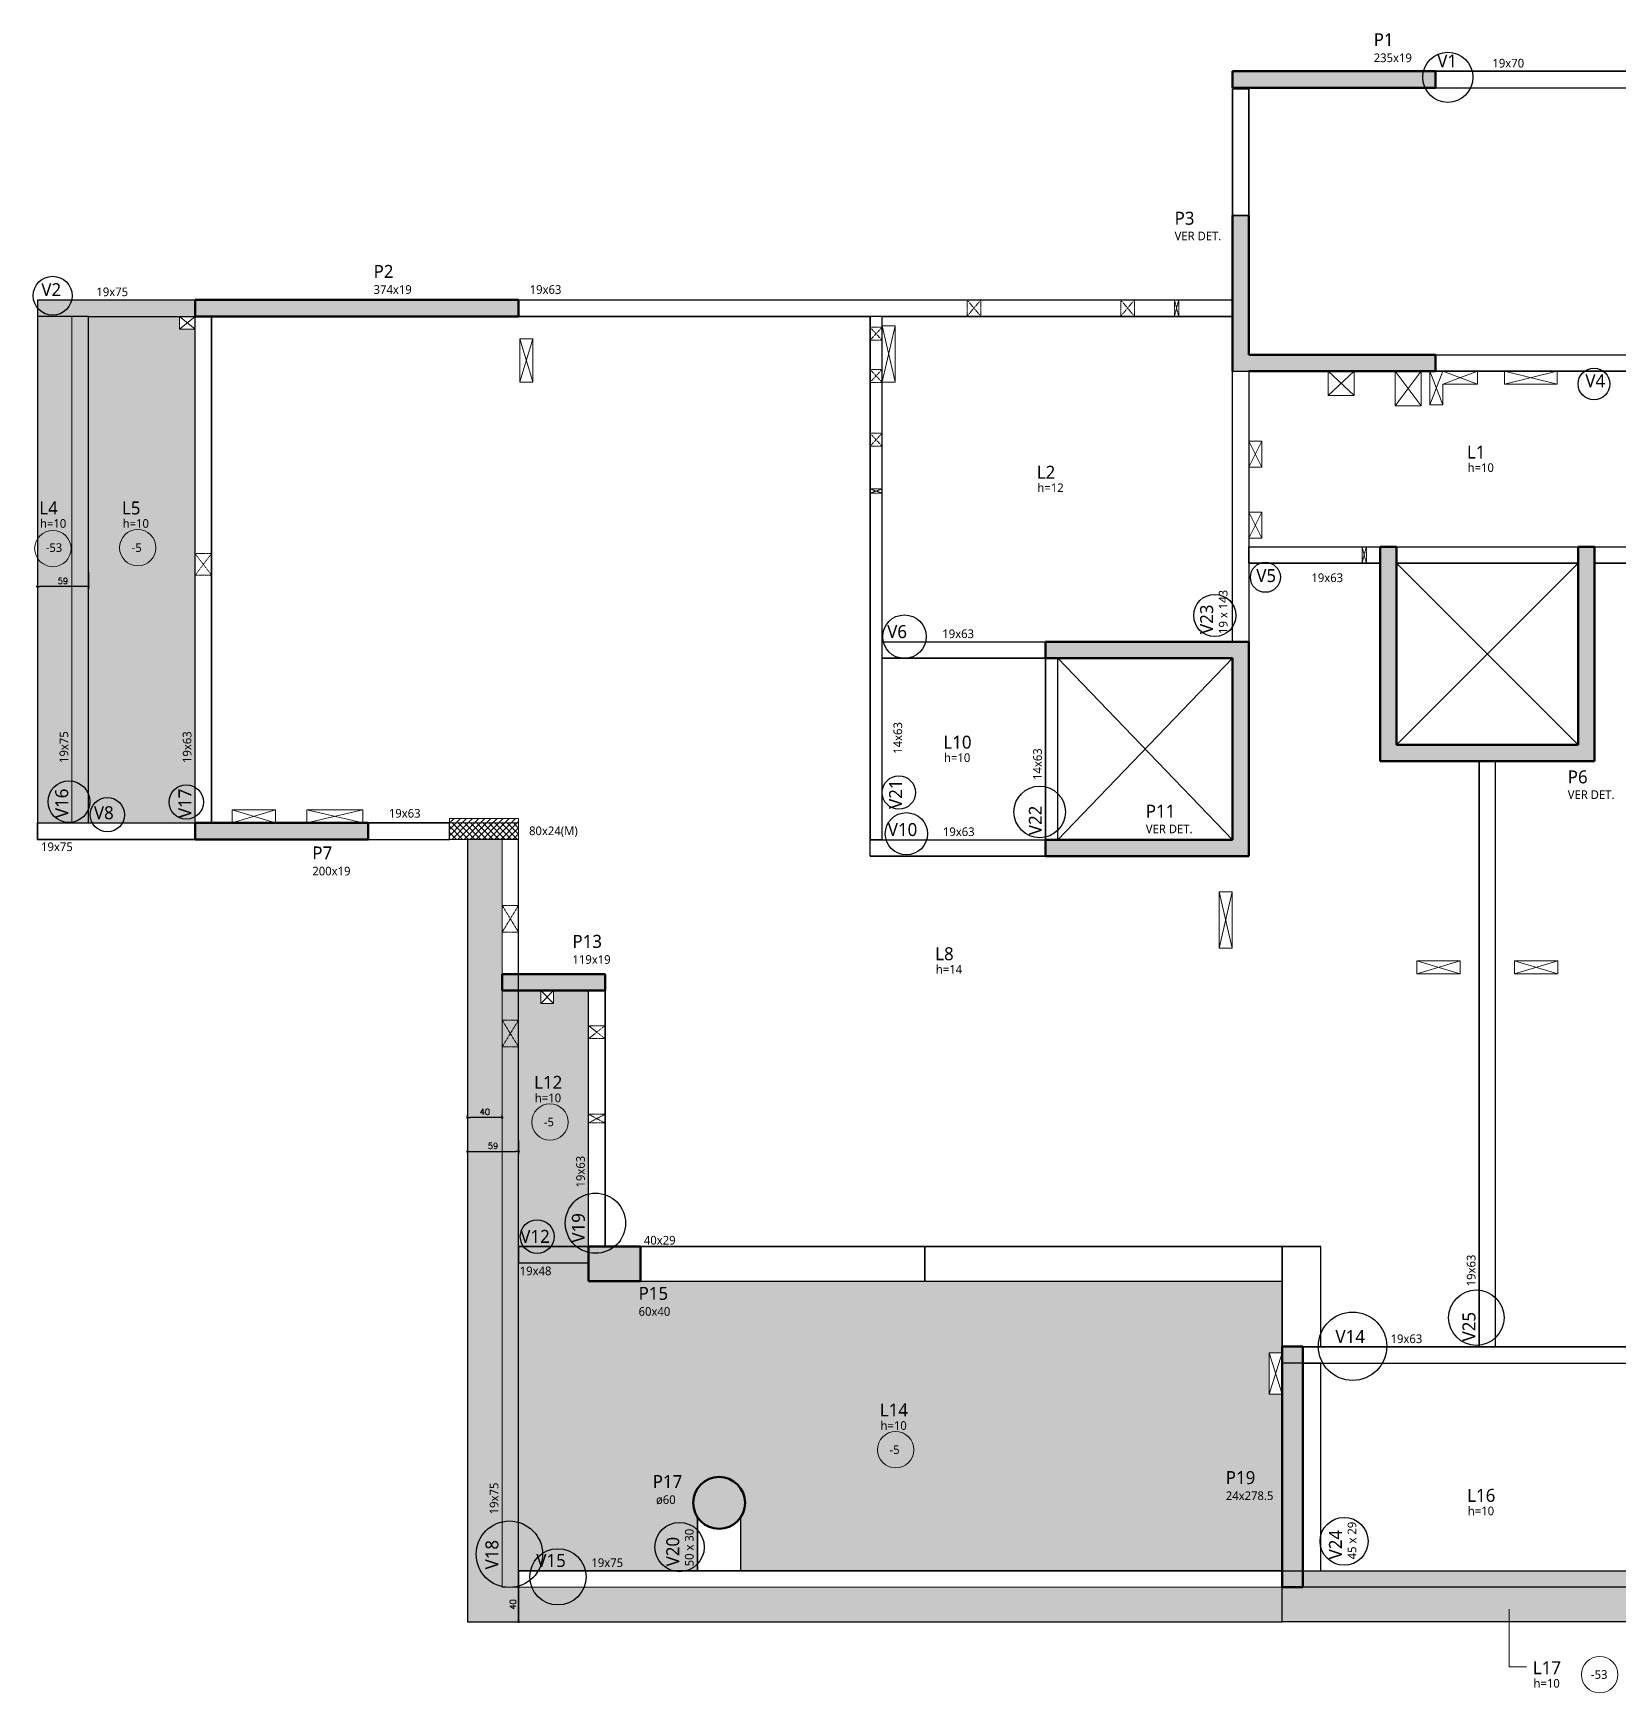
# Model space of a CAD drawing. Extents: x -20676 to 4767, y -817 to 14640.
# Drawn here: x -19900 to -18066, y 12721 to 14640 of the extents above; entities that cross this region are included whole.
import ezdxf

# ---------------------------------------------------------------- set-up
doc = ezdxf.new("R2010")
doc.units = 0
doc.header["$PDMODE"] = 2
doc.header["$PDSIZE"] = 10
doc.linetypes.add('Traço', pattern=[0.635, 0.3175, -0.3175])
doc.layers.get('0').update_dxf_attribs({"lineweight": 13})
doc.layers.get('Defpoints').update_dxf_attribs({"lineweight": 13})
doc.layers.add('A-DETL', color=7, linetype='Continuous', lineweight=18, true_color=0x00a600)
for name, color, linetype, lineweight in [('A-DETL-GENF', 7, 'Continuous', 18), ('A-FLOR', 7, 'Continuous', 18), ('A-FLOR-IDEN', 7, 'Continuous', 9), ('A-GENM', 7, 'Continuous', 18), ('A-GENM-HDLN', 7, 'Traço', 18), ('contorno de painel', 7, 'Continuous', 13), ('S-BEAM', 7, 'Continuous', 18), ('S-BEAM-IDEN', 7, 'Continuous', 9), ('S-COLS', 7, 'Continuous', 18), ('S-COLS-HDLN', 7, 'Traço', 18), ('S-COLS-IDEN', 7, 'Continuous', 9)]:
    doc.layers.add(name, color=color, linetype=linetype, lineweight=lineweight)
doc.layers.add('Painéis', color=200, linetype='Continuous')
doc.styles.add('Gadugi', font='gadugi.ttf', dxfattribs={"height": 15})
doc.styles.add('Gadugi_1', font='gadugi.ttf', dxfattribs={"height": 10})
doc.styles.add('Gadugi_2', font='gadugi.ttf', dxfattribs={"height": 22.5})
doc.styles.add('ROMANS', font='romans.shx')
doc.dimstyles.new('PAINEL', dxfattribs={"dimtxt": 7, "dimasz": 3, "dimexe": 3, "dimexo": 3, "dimgap": 3, "dimtad": 1, "dimdec": 1, "dimzin": 12, "dimdsep": 46, "dimtxsty": 'ROMANS', "dimblk": 'DOT', "dimcen": 0, "dimclrd": 4, "dimclre": 4, "dimclrt": 240, "dimadec": 1, "dimazin": 3, "dimtfac": 1, "dimtdec": 1, "dimtmove": 0, "dimatfit": 3, "dimfxl": 0, "dimtolj": 1, "dimtzin": 12, "dimarcsym": 0})

# ---------------------------------------------------------------- blocks, each defined once
blk = doc.blocks.new('PED_FURO_RETANGULAR_R04_2020 _INSTÂNCIA_ - FURO RET-3740355-PL K 100 - FORMA DO 6º PAVIMENTO')
at = {"layer": 'A-GENM-HDLN'}
for p, q in [((-15.5, 9.5), (15.5, -9.5)), ((-15.5, -9.5), (15.5, 9.5)), ((-15.5, -9.5), (-15.5, 9.5)), ((-15.5, 9.5), (15.5, 9.5)), ((15.5, 9.5), (15.5, -9.5))]:
    blk.add_line(p, q, dxfattribs=at)
blk = doc.blocks.new('PED_FURO_RETANGULAR_R04_2020 _INSTÂNCIA_ - FURO RET-V1-PL K 100 - FORMA DO 6º PAVIMENTO')
at = {"layer": 'A-GENM-HDLN'}
for p, q in [((-15.5, 9.5), (15.5, -9.5)), ((-15.5, -9.5), (15.5, 9.5)), ((-15.5, -9.5), (-15.5, 9.5)), ((-15.5, 9.5), (15.5, 9.5)), ((15.5, 9.5), (15.5, -9.5))]:
    blk.add_line(p, q, dxfattribs=at)
blk = doc.blocks.new('PED_FURO_RETANGULAR_R04_2020 _INSTÂNCIA_ - FURO RET-V2-PL K 100 - FORMA DO 6º PAVIMENTO')
at = {"layer": 'A-GENM-HDLN'}
for p, q in [((-8, 9.5), (8, -9.5)), ((-8, -9.5), (8, 9.5)), ((-8, -9.5), (-8, 9.5)), ((8, 9.5), (8, -9.5))]:
    blk.add_line(p, q, dxfattribs=at)
blk = doc.blocks.new('PED_FURO_CIRCULAR_R04_2020 _INSTÂNCIA_ - FURO CIRC-3743613-PL K 100 - FORMA DO 6º PAVIMENTO')
at = {"layer": 'A-GENM-HDLN'}
for p, q in [((5, -9.5), (-5, 9.5)), ((-5, -9.5), (5, 9.5)), ((-5, -9.5), (-5, 9.5)), ((5, 9.5), (5, -9.5))]:
    blk.add_line(p, q, dxfattribs=at)
blk = doc.blocks.new('PED_FURO_CIRCULAR_R04_2020 _INSTÂNCIA_ - FURO CIRC-3743808-PL K 100 - FORMA DO 6º PAVIMENTO')
at = {"layer": 'A-GENM-HDLN'}
for p, q in [((7.5, -9.5), (-7.5, 9.5)), ((-7.5, -9.5), (7.5, 9.5)), ((-7.5, -9.5), (-7.5, 9.5)), ((7.5, 9.5), (7.5, -9.5))]:
    blk.add_line(p, q, dxfattribs=at)
blk = doc.blocks.new('PED_FURO_RETANGULAR_R04_2020 _INSTÂNCIA_ - FURO RET-3744103-PL K 100 - FORMA DO 6º PAVIMENTO')
at = {"layer": 'A-GENM-HDLN'}
for p, q in [((-12.5, 9.5), (12.5, -9.5)), ((-12.5, -9.5), (12.5, 9.5)), ((-12.5, -9.5), (-12.5, 9.5)), ((12.5, 9.5), (12.5, -9.5))]:
    blk.add_line(p, q, dxfattribs=at)
blk = doc.blocks.new('PED_FURO_CIRCULAR_R04_2020 _INSTÂNCIA_ - FURO CIRC-3742523-PL K 100 - FORMA DO 6º PAVIMENTO')
at = {"layer": 'A-GENM-HDLN'}
for p, q in [((2.5, -9.5), (-2.5, 9.5)), ((-2.5, -9.5), (2.5, 9.5)), ((-2.5, -9.5), (-2.5, 9.5)), ((2.5, 9.5), (2.5, -9.5))]:
    blk.add_line(p, q, dxfattribs=at)
blk = doc.blocks.new('PED_FURO_CIRCULAR_R04_2020 _INSTÂNCIA_ - FURO CIRC-3747796-PL K 100 - FORMA DO 6º PAVIMENTO')
at = {"layer": 'A-GENM-HDLN'}
for p, q in [((2.5, -7), (-2.5, 7)), ((-2.5, -7), (2.5, 7)), ((-2.5, -7), (-2.5, 7)), ((2.5, 7), (2.5, -7))]:
    blk.add_line(p, q, dxfattribs=at)
blk = doc.blocks.new('PED_FURO_CIRCULAR_R04_2020 _INSTÂNCIA_ - FURO CIRC-3745546-PL K 100 - FORMA DO 6º PAVIMENTO')
at = {"layer": 'A-GENM-HDLN'}
for p, q in [((7.5, -7), (-7.5, 7)), ((-7.5, -7), (7.5, 7)), ((-7.5, -7), (-7.5, 7)), ((7.5, 7), (7.5, -7))]:
    blk.add_line(p, q, dxfattribs=at)
blk = doc.blocks.new('PED_FURO_CIRCULAR_R04_2020 _INSTÂNCIA_ - FURO CIRC-3745760-PL K 100 - FORMA DO 6º PAVIMENTO')
at = {"layer": 'A-GENM-HDLN'}
for p, q in [((7.5, -7), (-7.5, 7)), ((-7.5, -7), (7.5, 7)), ((-7.5, -7), (-7.5, 7)), ((7.5, 7), (7.5, -7))]:
    blk.add_line(p, q, dxfattribs=at)
blk = doc.blocks.new('PED_TAG_PILAR_R03 - PILAR VER DET_-2523782-PL K 100 - FORMA DO 6º PAVIMENTO')
at = {"layer": 'S-COLS-IDEN', "insert": (0.115, -0.625), "char_height": 0.2, "width": 1.37089, "attachment_point": 1, "style": 'Gadugi_2'}
blk.add_mtext('VER DET.', dxfattribs=at)
blk = doc.blocks.new('PED_TAG_LAJE_R01 - TÍTULO_ESPESSURA_REBAIXO-2413107-PL K 100 - FORMA DO 6º PAVIMENTO')
at = {"layer": 'A-FLOR-IDEN'}
blk.add_circle((-0.108, -0.761), 0.421, dxfattribs=at)
blk = doc.blocks.new('PED_TAG_LAJE_R01 - TÍTULO_ESPESSURA_REBAIXO _LADO_-2413119-PL K 100 - FORMA DO 6º PAVIMENTO')
at = {"layer": 'A-FLOR-IDEN'}
blk.add_circle((1.073, 0), 0.421, dxfattribs=at)
blk = doc.blocks.new('_Dot')
at = {"color": 0, "linetype": 'ByBlock', "lineweight": -2}
blk.add_line((-0.5, 0), (-1, 0), dxfattribs=at)
at = {"color": 0, "linetype": 'ByBlock', "const_width": 0.5}
blk.add_lwpolyline([(-0.25, 0, 1), (0.25, 0, 1)], format="xyb", close=True, dxfattribs=at)
blk = doc.blocks.new('*D2550')
at = {"layer": 'Defpoints', "color": 0, "transparency": 16777216}
for p in [(-19397.9, 13386.1), (-19397.9, 13381.9), (-19357.9, 13381.9)]:
    blk.add_point(p, dxfattribs=at)
at = {"layer": 'Painéis', "color": 4, "lineweight": -2, "transparency": 16777216}
for p, q in [((-19397.9, 13384.9), (-19397.9, 13389.1)), ((-19360.9, 13386.1), (-19394.9, 13386.1)), ((-19357.9, 13384.9), (-19357.9, 13389.1))]:
    blk.add_line(p, q, dxfattribs=at)
at = {"layer": 'Painéis', "color": 4, "lineweight": -2, "transparency": 16777216, "xscale": 3, "yscale": 3, "zscale": 3, "rotation": 180}
blk.add_blockref('_Dot', (-19397.9, 13386.1), dxfattribs=at)
at = {"layer": 'Painéis', "color": 4, "lineweight": -2, "transparency": 16777216, "xscale": 3, "yscale": 3, "zscale": 3}
blk.add_blockref('_Dot', (-19357.9, 13386.1), dxfattribs=at)
at = {"layer": 'Painéis', "color": 240, "transparency": 16777216, "insert": (-19377.9, 13392.6), "char_height": 7, "attachment_point": 5, "style": 'ROMANS'}
blk.add_mtext('\\A1;40', dxfattribs=at)
blk = doc.blocks.new('*D2551')
at = {"layer": 'Defpoints', "color": 0, "transparency": 16777216}
for p in [(-19338.9, 12842.8), (-19338.9, 12802.8), (-19338.9, 12802.8)]:
    blk.add_point(p, dxfattribs=at)
at = {"layer": 'Painéis', "color": 4, "lineweight": -2, "transparency": 16777216}
blk.add_line((-19338.9, 12839.8), (-19338.9, 12805.8), dxfattribs=at)
at = {"layer": 'Painéis', "color": 4, "lineweight": -2, "transparency": 16777216, "xscale": 3, "yscale": 3, "zscale": 3}
for p, rotation in [((-19338.9, 12842.8), 90), ((-19338.9, 12802.8), 270)]:
    blk.add_blockref('_Dot', p, dxfattribs=dict(at, rotation=rotation))
at = {"layer": 'Painéis', "color": 240, "transparency": 16777216, "insert": (-19345.4, 12822.8), "char_height": 7, "attachment_point": 5, "rotation": 90, "style": 'ROMANS'}
blk.add_mtext('\\A1;40', dxfattribs=at)
blk = doc.blocks.new('*D2552')
at = {"layer": 'Defpoints', "color": 0, "transparency": 16777216}
for p in [(-19397.9, 13362.5), (-19338.9, 13362.5), (-19338.9, 13346.7)]:
    blk.add_point(p, dxfattribs=at)
at = {"layer": 'Painéis', "color": 4, "lineweight": -2, "transparency": 16777216}
for p, q in [((-19397.9, 13359.5), (-19397.9, 13343.7)), ((-19394.9, 13346.7), (-19341.9, 13346.7)), ((-19338.9, 13359.5), (-19338.9, 13343.7))]:
    blk.add_line(p, q, dxfattribs=at)
at = {"layer": 'Painéis', "color": 4, "lineweight": -2, "transparency": 16777216, "xscale": 3, "yscale": 3, "zscale": 3, "rotation": 180}
blk.add_blockref('_Dot', (-19397.9, 13346.7), dxfattribs=at)
at = {"layer": 'Painéis', "color": 4, "lineweight": -2, "transparency": 16777216, "xscale": 3, "yscale": 3, "zscale": 3}
blk.add_blockref('_Dot', (-19338.9, 13346.7), dxfattribs=at)
at = {"layer": 'Painéis', "color": 240, "transparency": 16777216, "insert": (-19368.4, 13353.2), "char_height": 7, "attachment_point": 5, "style": 'ROMANS'}
blk.add_mtext('\\A1;59', dxfattribs=at)
blk = doc.blocks.new('*D2553')
at = {"layer": 'Defpoints', "color": 0, "transparency": 16777216}
for p in [(-19895.4, 14019.8), (-19836.4, 14019.8), (-19895.4, 14000.2)]:
    blk.add_point(p, dxfattribs=at)
at = {"layer": 'Painéis', "color": 4, "lineweight": -2, "transparency": 16777216}
for p, q in [((-19895.4, 14016.8), (-19895.4, 13997.2)), ((-19836.4, 14016.8), (-19836.4, 13997.2)), ((-19839.4, 14000.2), (-19892.4, 14000.2))]:
    blk.add_line(p, q, dxfattribs=at)
at = {"layer": 'Painéis', "color": 4, "lineweight": -2, "transparency": 16777216, "xscale": 3, "yscale": 3, "zscale": 3, "rotation": 180}
blk.add_blockref('_Dot', (-19895.4, 14000.2), dxfattribs=at)
at = {"layer": 'Painéis', "color": 4, "lineweight": -2, "transparency": 16777216, "xscale": 3, "yscale": 3, "zscale": 3}
blk.add_blockref('_Dot', (-19836.4, 14000.2), dxfattribs=at)
at = {"layer": 'Painéis', "color": 240, "transparency": 16777216, "insert": (-19865.9, 14006.7), "char_height": 7, "attachment_point": 5, "style": 'ROMANS'}
blk.add_mtext('\\A1;59', dxfattribs=at)

msp = doc.modelspace()

# ---------------------------------------------------------------- hatches: boundary and pattern name
at = {"layer": 'A-DETL', "linetype": 'Continuous', "transparency": 33554495}
msp.add_hatch(color=8, dxfattribs=at).paths.add_polyline_path([(-19836.44, 13726.78), (-19836.44, 14312.78), (-19855.44, 14312.78), (-19855.44, 13726.78)], flags=0)
at = {"layer": 'A-DETL-GENF', "true_color": 0x808080}
h = msp.add_hatch(dxfattribs=at)
h.set_pattern_fill('FP_2', color=8, angle=360, style=0, pattern_type=2)
h.set_pattern_definition([(45, (-18218.435, 13922.5333), (-3.535534, 3.535534), [])])
h.paths.add_polyline_path([(-19338.94, 13726.78), (-19338.94, 13731.78), (-19418.94, 13731.78), (-19418.94, 13726.78)], flags=0)
at = {"layer": 'A-DETL-GENF', "true_color": 0x0000ff}
h = msp.add_hatch(dxfattribs=at)
h.set_pattern_fill('FP_1', color=5, angle=360, style=0, pattern_type=2)
h.set_pattern_definition([(45, (-18218.435, 13922.5333), (-3.535534, 3.535534), []), (135, (-18218.435, 13922.5333), (-3.535534, -3.535534), [])])
h.paths.add_polyline_path([(-19338.94, 13707.78), (-19338.94, 13726.78), (-19418.94, 13726.78), (-19418.94, 13707.78)], flags=0)
at = {"layer": 'A-FLOR', "transparency": 33554495}
for points in [[(-19895.44, 13726.78), (-19855.44, 13726.78), (-19855.44, 14312.78), (-19895.44, 14312.78)], [(-19712.94, 13726.78), (-19712.94, 14297.87), (-19730.96, 14297.87), (-19730.96, 14312.78), (-19836.44, 14312.78), (-19836.44, 13726.78)], [(-19397.94, 12802.78), (-17038.94, 12802.78), (-17038.94, 13707.78), (-17078.94, 13707.78), (-17078.94, 12842.78), (-19357.94, 12842.78), (-19357.94, 13707.78), (-19397.94, 13707.78), (-19397.94, 13110.87)], [(-19282.75, 13236.78), (-19257.94, 13236.78), (-19257.94, 13532.78), (-19298.44, 13532.78), (-19298.44, 13517.88), (-19313.02, 13517.88), (-19313.02, 13532.78), (-19338.94, 13532.78), (-19338.94, 13236.78)], [(-19338.94, 12861.78), (-19131.94, 12861.78), (-19131.94, 12923.7), (-19134.68, 12928.86), (-19136.37, 12934.46), (-19136.94, 12940.28), (-19136.36, 12946.14), (-19134.65, 12951.76), (-19131.88, 12956.95), (-19128.15, 12961.5), (-19123.6, 12965.23), (-19118.42, 12968), (-19112.79, 12969.71), (-19106.94, 12970.28), (-19101.08, 12969.71), (-19095.41, 12967.98), (-19090.27, 12965.23), (-19085.72, 12961.5), (-19081.99, 12956.95), (-19079.22, 12951.76), (-19077.51, 12946.14), (-19076.94, 12940.28), (-19077.51, 12934.43), (-19079.22, 12928.8), (-19081.94, 12923.62), (-19081.94, 12861.78), (-18455.94, 12861.78), (-18455.94, 13065.87), (-18470.96, 13065.87), (-18470.96, 13113.86), (-18455.94, 13113.86), (-18455.94, 13196.78), (-19257.94, 13196.78), (-19257.94, 13217.78), (-19338.94, 13217.78), (-19338.94, 13110.87)]]:
    msp.add_hatch(color=8, dxfattribs=at).paths.add_polyline_path(points, flags=0)
at = {"layer": 'S-BEAM', "transparency": 33554495}
for points in [[(-19712.94, 14312.78), (-19712.94, 14331.78), (-19895.44, 14331.78), (-19895.44, 14312.78), (-19836.44, 14312.78)], [(-19338.94, 12842.78), (-19338.94, 13532.78), (-19357.94, 13532.78), (-19357.94, 12842.78)], [(-19282.75, 13217.78), (-19257.94, 13217.78), (-19257.94, 13236.78), (-19338.94, 13236.78), (-19338.94, 13217.78)], [(-18158.74, 12842.78), (-18004.94, 12842.78), (-18004.94, 12861.78), (-18431.94, 12861.78), (-18431.94, 12842.78)]]:
    msp.add_hatch(color=8, dxfattribs=at).paths.add_polyline_path(points, flags=0)
at = {"layer": 'S-COLS', "true_color": 0x808080}
for points in [[(-18278.44, 14577.28), (-18278.44, 14596.28), (-18513.44, 14596.28), (-18513.44, 14577.28)], [(-18278.44, 14249.28), (-18278.44, 14268.28), (-18494.44, 14268.28), (-18494.44, 14429.28), (-18513.44, 14429.28), (-18513.44, 14249.28), (-18494.44, 14249.28)], [(-19712.94, 14312.78), (-19338.94, 14312.78), (-19338.94, 14331.78), (-19712.94, 14331.78)], [(-18342.44, 13798.28), (-18094.44, 13798.28), (-18094.44, 14046.28), (-18113.44, 14046.28), (-18113.44, 13817.28), (-18323.44, 13817.28), (-18323.44, 14046.28), (-18342.44, 14046.28), (-18342.44, 13869.37)], [(-18729.44, 13688.28), (-18494.44, 13688.28), (-18494.44, 13936.28), (-18729.44, 13936.28), (-18729.44, 13917.28), (-18513.44, 13917.28), (-18513.44, 13707.28), (-18729.44, 13707.28)], [(-19712.94, 13707.78), (-19512.94, 13707.78), (-19512.94, 13726.78), (-19712.94, 13726.78)], [(-19357.94, 13532.78), (-19238.94, 13532.78), (-19238.94, 13551.78), (-19357.94, 13551.78)], [(-19197.94, 13196.78), (-19197.94, 13236.78), (-19257.94, 13236.78), (-19257.94, 13196.78)], [(-18431.94, 12842.78), (-18431.94, 13121.28), (-18455.94, 13121.28), (-18455.94, 12842.78)], [(-19106.94, 12910.28), (-19101.08, 12910.86), (-19095.41, 12912.59), (-19090.27, 12915.34), (-19085.72, 12919.07), (-19081.99, 12923.62), (-19079.22, 12928.8), (-19077.51, 12934.43), (-19076.94, 12940.28), (-19077.51, 12946.14), (-19079.22, 12951.76), (-19081.99, 12956.95), (-19085.72, 12961.5), (-19090.27, 12965.23), (-19095.45, 12968), (-19101.08, 12969.71), (-19106.94, 12970.28), (-19112.79, 12969.71), (-19118.42, 12968), (-19123.6, 12965.23), (-19128.15, 12961.5), (-19131.88, 12956.95), (-19134.65, 12951.76), (-19136.36, 12946.14), (-19136.94, 12940.28), (-19136.36, 12934.43), (-19134.65, 12928.8), (-19131.88, 12923.62), (-19128.15, 12919.07), (-19123.6, 12915.34), (-19118.42, 12912.57), (-19112.79, 12910.86)]]:
    msp.add_hatch(color=8, dxfattribs=at).paths.add_polyline_path(points, flags=0)

# ---------------------------------------------------------------- linework, layer by layer
at = {"lineweight": 18}
for p, q in [((-19730.96, 14297.87), (-19712.94, 14312.78)), ((-19730.96, 14312.78), (-19712.94, 14297.87)), ((-19337.51, 14236.83), (-19322.52, 14286.8)), ((-19337.51, 14286.8), (-19322.52, 14236.83)), ((-18918.43, 14236.83), (-18903.47, 14301.79)), ((-18918.43, 14301.79), (-18903.47, 14236.83)), ((-18402.44, 14221.28), (-18372.44, 14249.28)), ((-18402.44, 14249.28), (-18372.44, 14221.28)), ((-18324.94, 14209.28), (-18294.94, 14249.28)), ((-18324.94, 14249.28), (-18294.94, 14209.28)), ((-18285.01, 14210.38), (-18270.02, 14249.28)), ((-18270.02, 14210.38), (-18285.01, 14249.27)), ((-18270, 14249.28), (-18229.91, 14234.39)), ((-18270, 14234.39), (-18229.91, 14249.28)), ((-18137.6, 14249.28), (-18198.62, 14234.28)), ((-18198.62, 14249.28), (-18137.6, 14234.28)), ((-18494.43, 14138.29), (-18479.44, 14168.27)), ((-18494.43, 14168.27), (-18479.44, 14138.29)), ((-18494.43, 14056.29), (-18479.44, 14086.27)), ((-18494.43, 14086.27), (-18479.44, 14056.29)), ((-18113.44, 14027.28), (-18323.44, 13817.28)), ((-18323.44, 14027.28), (-18113.44, 13817.28)), ((-18513.44, 13917.28), (-18715.44, 13707.28)), ((-18715.44, 13917.28), (-18513.44, 13707.28)), ((-19620.06, 13741.88), (-19670.02, 13726.79)), ((-19670.02, 13741.88), (-19620.06, 13726.79)), ((-19518.85, 13741.88), (-19583.8, 13726.79)), ((-19583.8, 13741.88), (-19518.85, 13726.79)), ((-18528.51, 13582.1), (-18513.52, 13647.06)), ((-18528.51, 13647.06), (-18513.52, 13582.1)), ((-18249.93, 13567.31), (-18299.89, 13552.32)), ((-18299.89, 13567.31), (-18249.93, 13552.32)), ((-18137.12, 13567.31), (-18187.09, 13552.32)), ((-18187.09, 13567.31), (-18137.12, 13552.32)), ((-19298.44, 13532.78), (-19313.02, 13517.88)), ((-19313.02, 13532.78), (-19298.44, 13517.88)), ((-18470.96, 13065.88), (-18455.94, 13113.85)), ((-18470.96, 13113.85), (-18455.94, 13065.88))]:
    msp.add_line(p, q, dxfattribs=at)
at = {"layer": 'A-DETL'}
for p, q in [((-19855.44, 14312.78), (-19855.44, 13726.78)), ((-19836.44, 13726.78), (-19836.44, 14312.78)), ((-19836.44, 13726.78), (-19836.44, 14312.78)), ((-19357.94, 12842.78), (-19357.94, 13707.78)), ((-17078.94, 12842.78), (-19357.94, 12842.78)), ((-18173.19, 12750.78), (-18193.19, 12750.78))]:
    msp.add_line(p, q, dxfattribs=at)
at = {"layer": 'A-DETL', "linetype": 'Continuous'}
for p, q in [((-19338.94, 13731.78), (-19418.94, 13731.78)), ((-19418.94, 13731.78), (-19418.94, 13726.78)), ((-19418.94, 13726.78), (-19418.94, 13707.78)), ((-19418.94, 13726.78), (-19338.94, 13726.78)), ((-19338.94, 13726.78), (-19338.94, 13731.78)), ((-19338.94, 13707.78), (-19338.94, 13726.78)), ((-19418.94, 13707.78), (-19338.94, 13707.78)), ((-18193.19, 12750.78), (-18193.19, 12817.45))]:
    msp.add_line(p, q, dxfattribs=at)
at = {"layer": 'A-FLOR'}
for p, q in [((-19895.44, 13726.78), (-19895.44, 14312.78)), ((-19730.96, 14312.78), (-19730.96, 14297.87)), ((-19730.96, 14297.87), (-19712.94, 14297.87)), ((-19322.52, 14286.81), (-19337.52, 14286.81)), ((-19337.52, 14286.81), (-19337.52, 14236.81)), ((-19322.52, 14236.81), (-19322.52, 14286.81)), ((-18903.46, 14301.81), (-18918.44, 14301.81)), ((-18903.46, 14236.81), (-18903.46, 14301.81)), ((-18402.44, 14249.28), (-18402.44, 14221.28)), ((-18372.44, 14221.28), (-18372.44, 14249.28)), ((-18324.94, 14249.28), (-18324.94, 14209.28)), ((-18294.94, 14209.28), (-18294.94, 14249.28)), ((-18285.02, 14249.28), (-18285.02, 14210.37)), ((-18229.89, 14234.38), (-18229.89, 14249.28)), ((-18198.64, 14249.28), (-18198.64, 14234.27)), ((-18137.58, 14234.27), (-18137.58, 14249.28)), ((-19337.52, 14236.81), (-19322.52, 14236.81)), ((-18918.44, 14236.81), (-18903.46, 14236.81)), ((-18270.02, 14210.37), (-18270.02, 14234.38)), ((-18270.02, 14234.38), (-18229.89, 14234.38)), ((-18198.64, 14234.27), (-18137.58, 14234.27)), ((-18402.44, 14221.28), (-18372.44, 14221.28)), ((-18324.94, 14209.28), (-18294.94, 14209.28)), ((-18285.02, 14210.37), (-18270.02, 14210.37)), ((-18479.44, 14168.28), (-18494.44, 14168.28)), ((-18479.44, 14138.28), (-18479.44, 14168.28)), ((-18494.44, 14138.28), (-18479.44, 14138.28)), ((-18479.44, 14086.28), (-18494.44, 14086.28)), ((-18479.44, 14056.28), (-18479.44, 14086.28)), ((-18494.44, 14056.28), (-18479.44, 14056.28)), ((-19620.04, 13741.88), (-19670.04, 13741.88)), ((-19670.04, 13741.88), (-19670.04, 13726.78)), ((-19620.04, 13726.78), (-19620.04, 13741.88)), ((-19518.83, 13741.88), (-19583.83, 13741.88)), ((-19583.83, 13741.88), (-19583.83, 13726.78)), ((-19518.83, 13726.78), (-19518.83, 13741.88)), ((-19397.94, 12802.78), (-19397.94, 13707.78)), ((-18513.52, 13647.08), (-18528.52, 13647.08)), ((-18528.52, 13647.08), (-18528.52, 13582.08)), ((-18513.52, 13582.08), (-18513.52, 13647.08)), ((-18528.52, 13582.08), (-18513.52, 13582.08)), ((-18249.91, 13567.31), (-18299.91, 13567.31)), ((-18299.91, 13567.31), (-18299.91, 13552.31)), ((-18249.91, 13552.31), (-18249.91, 13567.31)), ((-18137.11, 13567.31), (-18187.11, 13567.31)), ((-18187.11, 13567.31), (-18187.11, 13552.31)), ((-18137.11, 13552.31), (-18137.11, 13567.31)), ((-18299.91, 13552.31), (-18249.91, 13552.31)), ((-18187.11, 13552.31), (-18137.11, 13552.31)), ((-19313.02, 13532.78), (-19313.02, 13517.88)), ((-19313.02, 13517.88), (-19298.44, 13517.88)), ((-19298.44, 13517.88), (-19298.44, 13532.78)), ((-18455.94, 13113.86), (-18470.96, 13113.86)), ((-18470.96, 13113.86), (-18470.96, 13065.87)), ((-18470.96, 13065.87), (-18455.94, 13065.87)), ((-17038.94, 12802.78), (-19397.94, 12802.78))]:
    msp.add_line(p, q, dxfattribs=at)
for start, end in [(200.60054, 202.37154), (210.30878, 213.55731), (326.44269, 329.69122), (337.62846, 339.39946)]:
    msp.add_arc((-19106.94, 12940.28), 30, start, end, dxfattribs=at)
at = {"layer": 'contorno de painel', "color": 6}
msp.add_lwpolyline([(-19895.44, 14331.78), (-19712.94, 14331.78), (-19712.94, 14312.78), (-19895.44, 14312.78)], close=True, dxfattribs=at)
at = {"layer": 'Painéis', "color": 6}
for p, q in [((-18918.44, 14312.78), (-18932.44, 14312.78)), ((-18918.44, 13707.28), (-18932.44, 13707.28)), ((-18208.94, 13120.78), (-18227.94, 13120.78)), ((-19338.94, 12861.78), (-19338.94, 12842.78))]:
    msp.add_line(p, q, dxfattribs=at)
for points in [[(-17907.44, 14596.28), (-18278.44, 14596.28), (-18278.44, 14577.28), (-17991.44, 14577.28), (-17977.44, 14577.28), (-17907.44, 14577.28)], [(-18513.44, 14576.01), (-18513.44, 14429.28), (-18494.44, 14429.28), (-18494.44, 14576.01)], [(-19338.94, 14331.78), (-18513.44, 14331.78), (-18513.44, 14312.78), (-19338.94, 14312.78)], [(-19895.44, 14312.78), (-19895.44, 13726.78), (-19836.44, 13726.78), (-19836.44, 14312.78)], [(-19712.94, 13726.78), (-19712.94, 14312.78), (-19693.94, 14312.78), (-19693.94, 13726.78)], [(-18932.44, 14312.78), (-18932.44, 13707.28), (-18918.44, 13707.28), (-18918.44, 13917.28), (-18918.44, 13936.28), (-18918.44, 14312.78)], [(-18278.44, 14268.28), (-17942.44, 14268.28), (-17942.44, 14249.28), (-18278.44, 14249.28)], [(-18513.44, 13936.28), (-18513.44, 14249.28), (-18494.44, 14249.28), (-18494.44, 13936.28)], [(-18494.44, 14046.28), (-18342.44, 14046.28), (-18342.44, 14027.28), (-18494.44, 14027.28)], [(-18323.44, 14046.28), (-18113.44, 14046.28), (-18113.44, 14027.28), (-18323.44, 14027.28)], [(-18094.44, 14046.28), (-17942.44, 14046.28), (-17942.44, 14027.28), (-18094.44, 14027.28)], [(-18918.44, 13936.28), (-18729.44, 13936.28), (-18729.44, 13917.28), (-18918.44, 13917.28)], [(-18729.44, 13917.28), (-18729.44, 13707.28), (-18715.44, 13707.28), (-18715.44, 13917.28)], [(-18227.94, 13798.28), (-18227.94, 13120.78), (-18208.94, 13120.78), (-18208.94, 13798.28)], [(-19895.44, 13726.78), (-19712.94, 13726.78), (-19712.94, 13707.78), (-19895.44, 13707.78)], [(-19418.94, 13726.78), (-19512.94, 13726.78), (-19512.94, 13707.78), (-19418.94, 13707.78)], [(-19397.94, 13707.78), (-19397.94, 12802.78), (-19338.94, 12802.78), (-19338.94, 12861.78), (-19338.94, 13707.78)], [(-18932.44, 13707.28), (-18729.44, 13707.28), (-18729.44, 13688.28), (-18932.44, 13688.28)], [(-19257.94, 13236.78), (-19257.94, 13532.78), (-19238.94, 13532.78), (-19238.94, 13236.78)], [(-19257.94, 13236.78), (-19338.94, 13236.78), (-19338.94, 13217.78), (-19257.94, 13217.78)], [(-18869.17, 13236.78), (-19197.94, 13236.78), (-19197.94, 13196.78), (-18869.17, 13196.78)], [(-18455.94, 13236.78), (-18869.17, 13236.78), (-18869.17, 13196.78), (-18455.94, 13196.78)], [(-18455.94, 13120.78), (-18410.94, 13120.78), (-18410.94, 13236.78), (-18455.94, 13236.78)], [(-18004.94, 13120.78), (-18025.94, 13120.78), (-18208.94, 13120.78), (-18227.94, 13120.78), (-18431.94, 13120.78), (-18431.94, 13101.78), (-18410.94, 13101.78), (-18004.94, 13101.78)], [(-18455.94, 12861.78), (-18410.94, 12861.78), (-18410.94, 13101.78), (-18455.94, 13101.78)], [(-18455.94, 12861.78), (-19338.94, 12861.78), (-19338.94, 12802.78), (-18455.94, 12802.78)], [(-18455.94, 12802.78), (-18455.94, 12842.78), (-18431.94, 12842.78), (-18431.94, 12861.78), (-18004.94, 12861.78), (-18004.94, 12842.78), (-17980.94, 12842.78), (-17980.94, 12802.78)], [(-18431.94, 12861.78), (-18004.94, 12861.78), (-18004.94, 12842.78), (-18431.94, 12842.78)]]:
    msp.add_lwpolyline(points, close=True, dxfattribs=at)
msp.add_lwpolyline([(-19081.94, 12923.7, -0.536675), (-19131.94, 12923.7), (-19131.94, 12861.78), (-19081.94, 12861.78)], format="xyb", close=True, dxfattribs=at)
for centre, radius in [((-18264.22, 14589.31), 29), ((-19877.74, 14336.59), 22.5), ((-18095.27, 14234.52), 18.39), ((-18475.22, 14010.92), 17.36), ((-18533.76, 13966.78), 24.38), ((-18892.64, 13942.23), 25.16), ((-19858.91, 13751.41), 24.15), ((-19723.23, 13750.96), 19.9), ((-18899.12, 13761.99), 19.32), ((-18736.19, 13739.54), 29.83), ((-19814.45, 13736.22), 19.82), ((-18890.39, 13714.3), 24.45), ((-19249.99, 13263.79), 34.85), ((-19317.37, 13248.32), 19.51), ((-18231.26, 13154.48), 32.07), ((-18374.34, 13121.43), 39.52), ((-18384.19, 12895.82), 27.74), ((-19349.49, 12880.91), 38.42), ((-19152.72, 12889.19), 28.48), ((-19293.36, 12854.74), 32.57)]:
    msp.add_circle(centre, radius, dxfattribs=at)
at = {"layer": 'S-BEAM', "lineweight": 25}
for p, q in [((-18278.44, 14596.28), (-17907.44, 14596.28)), ((-18513.44, 14576.01), (-18494.44, 14576.01)), ((-18513.44, 14429.28), (-18513.44, 14576.01)), ((-18494.44, 14576.01), (-18494.44, 14429.28)), ((-18278.44, 14577.28), (-17991.44, 14577.28)), ((-18494.44, 14429.28), (-18513.44, 14429.28)), ((-19895.44, 14331.78), (-19895.44, 14312.78)), ((-19895.44, 14331.78), (-19712.94, 14331.78)), ((-19338.94, 14331.78), (-18513.44, 14331.78)), ((-19836.44, 14312.78), (-19712.94, 14312.78)), ((-19712.94, 13726.78), (-19712.94, 14312.78)), ((-19693.94, 13726.78), (-19693.94, 14312.78)), ((-19338.94, 14312.78), (-18932.44, 14312.78)), ((-18932.44, 13707.28), (-18932.44, 14312.78)), ((-18918.44, 13936.28), (-18918.44, 14312.78)), ((-18918.44, 14312.78), (-18513.44, 14312.78)), ((-18278.44, 14268.28), (-17991.44, 14268.28)), ((-18513.44, 13936.28), (-18513.44, 14249.28)), ((-18513.44, 14249.28), (-18494.44, 14249.28)), ((-18494.44, 14249.28), (-18494.44, 13936.28)), ((-18278.44, 14249.28), (-17942.44, 14249.28)), ((-18494.44, 14046.28), (-18342.44, 14046.28)), ((-18323.44, 14046.28), (-18113.44, 14046.28)), ((-18094.44, 14046.28), (-17942.44, 14046.28)), ((-18494.44, 14027.28), (-18342.44, 14027.28)), ((-18323.44, 14027.28), (-18113.44, 14027.28)), ((-18094.44, 14027.28), (-17942.44, 14027.28)), ((-18918.44, 13936.28), (-18729.44, 13936.28)), ((-18494.44, 13936.28), (-18513.44, 13936.28)), ((-18918.44, 13917.28), (-18729.44, 13917.28)), ((-18918.44, 13707.28), (-18918.44, 13917.28)), ((-18729.44, 13707.28), (-18729.44, 13917.28)), ((-18715.44, 13707.28), (-18715.44, 13917.28)), ((-18227.94, 13120.78), (-18227.94, 13798.28)), ((-18208.94, 13120.78), (-18208.94, 13798.28)), ((-19895.44, 13726.78), (-19895.44, 13707.78)), ((-19836.44, 13726.78), (-19712.94, 13726.78)), ((-19512.94, 13726.78), (-19418.94, 13726.78)), ((-19895.44, 13707.78), (-19712.94, 13707.78)), ((-19512.94, 13707.78), (-19418.94, 13707.78)), ((-19338.94, 13551.78), (-19338.94, 13707.78)), ((-18932.44, 13688.28), (-18932.44, 13707.28)), ((-18918.44, 13707.28), (-18729.44, 13707.28)), ((-18932.44, 13688.28), (-18729.44, 13688.28)), ((-19338.94, 12861.78), (-19338.94, 13532.78)), ((-19257.94, 13236.78), (-19257.94, 13532.78)), ((-19238.94, 13236.78), (-19238.94, 13532.78)), ((-19338.94, 13236.78), (-19257.94, 13236.78)), ((-19197.94, 13236.78), (-18455.94, 13236.78)), ((-18455.94, 13236.78), (-18410.94, 13236.78)), ((-18410.94, 13120.78), (-18410.94, 13236.78)), ((-19338.94, 13217.78), (-19257.94, 13217.78)), ((-19197.94, 13196.78), (-18455.94, 13196.78)), ((-18455.94, 13121.28), (-18455.94, 13196.78)), ((-18431.94, 13120.78), (-18227.94, 13120.78)), ((-18208.94, 13120.78), (-18004.94, 13120.78)), ((-18431.94, 13101.78), (-18004.94, 13101.78)), ((-18410.94, 12861.78), (-18410.94, 13101.78)), ((-19131.94, 12861.78), (-19131.94, 12923.7)), ((-19081.94, 12861.78), (-19081.94, 12923.7)), ((-19338.94, 12861.78), (-18455.94, 12861.78)), ((-18431.94, 12861.78), (-18004.94, 12861.78))]:
    msp.add_line(p, q, dxfattribs=at)
for start, end in [(223.04945, 224.84585), (315.15415, 316.95055), (235.39348, 236.13439), (303.86561, 304.60652)]:
    msp.add_arc((-19106.94, 12940.28), 30, start, end, dxfattribs=at)
at = {"layer": 'S-COLS', "color": 5, "lineweight": 50}
for p, q in [((-18513.44, 14577.28), (-18513.44, 14596.28)), ((-18513.44, 14596.28), (-18278.44, 14596.28)), ((-18278.44, 14596.28), (-18278.44, 14577.28)), ((-18278.44, 14577.28), (-18513.44, 14577.28)), ((-18513.44, 14249.28), (-18513.44, 14429.28)), ((-18494.44, 14429.28), (-18494.44, 14268.28)), ((-19712.94, 14312.78), (-19712.94, 14331.78)), ((-19712.94, 14331.78), (-19338.94, 14331.78)), ((-19338.94, 14331.78), (-19338.94, 14312.78)), ((-19338.94, 14312.78), (-19712.94, 14312.78)), ((-18494.44, 14268.28), (-18278.44, 14268.28)), ((-18278.44, 14268.28), (-18278.44, 14249.28)), ((-18278.44, 14249.28), (-18494.44, 14249.28)), ((-18342.44, 13798.28), (-18342.44, 14046.28)), ((-18342.44, 14046.28), (-18323.44, 14046.28)), ((-18323.44, 14046.28), (-18323.44, 13817.28)), ((-18113.44, 13817.28), (-18113.44, 14046.28)), ((-18113.44, 14046.28), (-18094.44, 14046.28)), ((-18094.44, 14046.28), (-18094.44, 13798.28)), ((-18729.44, 13917.28), (-18729.44, 13936.28)), ((-18729.44, 13936.28), (-18494.44, 13936.28)), ((-18494.44, 13936.28), (-18494.44, 13688.28)), ((-18513.44, 13917.28), (-18729.44, 13917.28)), ((-18513.44, 13707.28), (-18513.44, 13917.28)), ((-18323.44, 13817.28), (-18113.44, 13817.28)), ((-18094.44, 13798.28), (-18342.44, 13798.28)), ((-19712.94, 13707.78), (-19712.94, 13726.78)), ((-19712.94, 13726.78), (-19512.94, 13726.78)), ((-19512.94, 13726.78), (-19512.94, 13707.78)), ((-19512.94, 13707.78), (-19712.94, 13707.78)), ((-18729.44, 13688.28), (-18729.44, 13707.28)), ((-18729.44, 13707.28), (-18513.44, 13707.28)), ((-18494.44, 13688.28), (-18729.44, 13688.28)), ((-19357.94, 13532.78), (-19357.94, 13551.78)), ((-19357.94, 13551.78), (-19238.94, 13551.78)), ((-19238.94, 13551.78), (-19238.94, 13532.78)), ((-19238.94, 13532.78), (-19357.94, 13532.78)), ((-19257.94, 13196.78), (-19257.94, 13236.78)), ((-19257.94, 13236.78), (-19197.94, 13236.78)), ((-19197.94, 13236.78), (-19197.94, 13196.78)), ((-19197.94, 13196.78), (-19257.94, 13196.78)), ((-18455.94, 12842.78), (-18455.94, 13121.28)), ((-18455.94, 13121.28), (-18431.94, 13121.28)), ((-18431.94, 13121.28), (-18431.94, 12842.78)), ((-18431.94, 12842.78), (-18455.94, 12842.78))]:
    msp.add_line(p, q, dxfattribs=at)
at = {"layer": 'S-COLS', "color": 5}
for p, q in [((-18513.44, 14429.28), (-18494.44, 14429.28)), ((-18494.44, 14249.28), (-18513.44, 14249.28))]:
    msp.add_line(p, q, dxfattribs=at)
at = {"layer": 'S-COLS', "lineweight": 50}
for start, end in [(0, 180), (180, 0)]:
    msp.add_arc((-19106.94, 12940.28), 30, start, end, dxfattribs=at)
at = {"layer": 'S-COLS-HDLN'}
msp.add_line((-18455.94, 13120.78), (-18431.94, 13120.78), dxfattribs=at)

# ---------------------------------------------------------------- block references
at = {"layer": 'A-FLOR-IDEN', "xscale": 49.99999999999998, "yscale": 49.99999999999998, "zscale": 49.99999999999998}
for name, p in [('PED_TAG_LAJE_R01 - TÍTULO_ESPESSURA_REBAIXO-2413107-PL K 100 - FORMA DO 6º PAVIMENTO', (-19872.12, 14082.23)), ('PED_TAG_LAJE_R01 - TÍTULO_ESPESSURA_REBAIXO-2413107-PL K 100 - FORMA DO 6º PAVIMENTO', (-19773.89, 14083.19)), ('PED_TAG_LAJE_R01 - TÍTULO_ESPESSURA_REBAIXO-2413107-PL K 100 - FORMA DO 6º PAVIMENTO', (-19297.18, 13418.8)), ('PED_TAG_LAJE_R01 - TÍTULO_ESPESSURA_REBAIXO-2413107-PL K 100 - FORMA DO 6º PAVIMENTO', (-18897.44, 13039.78)), ('PED_TAG_LAJE_R01 - TÍTULO_ESPESSURA_REBAIXO _LADO_-2413119-PL K 100 - FORMA DO 6º PAVIMENTO', (-18142.22, 12741.62))]:
    msp.add_blockref(name, p, dxfattribs=at)
at = {"layer": 'A-GENM', "linetype": 'Traço'}
for name, p in [('PED_FURO_RETANGULAR_R04_2020 _INSTÂNCIA_ - FURO RET-V2-PL K 100 - FORMA DO 6º PAVIMENTO', (-18812.3, 14322.28)), ('PED_FURO_RETANGULAR_R04_2020 _INSTÂNCIA_ - FURO RET-V2-PL K 100 - FORMA DO 6º PAVIMENTO', (-18634.57, 14322.28)), ('PED_FURO_CIRCULAR_R04_2020 _INSTÂNCIA_ - FURO CIRC-3742523-PL K 100 - FORMA DO 6º PAVIMENTO', (-18577.94, 14322.28)), ('PED_FURO_CIRCULAR_R04_2020 _INSTÂNCIA_ - FURO CIRC-3742523-PL K 100 - FORMA DO 6º PAVIMENTO', (-18360.92, 14036.78))]:
    msp.add_blockref(name, p, dxfattribs=at)
at = {"layer": 'A-GENM', "linetype": 'Traço', "rotation": 90}
for name, p in [('PED_FURO_CIRCULAR_R04_2020 _INSTÂNCIA_ - FURO CIRC-3745546-PL K 100 - FORMA DO 6º PAVIMENTO', (-18925.44, 14292.6)), ('PED_FURO_CIRCULAR_R04_2020 _INSTÂNCIA_ - FURO CIRC-3745760-PL K 100 - FORMA DO 6º PAVIMENTO', (-18925.44, 14243.93)), ('PED_FURO_CIRCULAR_R04_2020 _INSTÂNCIA_ - FURO CIRC-3745760-PL K 100 - FORMA DO 6º PAVIMENTO', (-18925.44, 14170.04)), ('PED_FURO_CIRCULAR_R04_2020 _INSTÂNCIA_ - FURO CIRC-3747796-PL K 100 - FORMA DO 6º PAVIMENTO', (-18925.44, 14110.68)), ('PED_FURO_RETANGULAR_R04_2020 _INSTÂNCIA_ - FURO RET-3744103-PL K 100 - FORMA DO 6º PAVIMENTO', (-19703.44, 14025.83)), ('PED_FURO_RETANGULAR_R04_2020 _INSTÂNCIA_ - FURO RET-3740355-PL K 100 - FORMA DO 6º PAVIMENTO', (-19348.44, 13615.94)), ('PED_FURO_RETANGULAR_R04_2020 _INSTÂNCIA_ - FURO RET-V1-PL K 100 - FORMA DO 6º PAVIMENTO', (-19348.44, 13483.19)), ('PED_FURO_CIRCULAR_R04_2020 _INSTÂNCIA_ - FURO CIRC-3743808-PL K 100 - FORMA DO 6º PAVIMENTO', (-19248.44, 13484.78)), ('PED_FURO_CIRCULAR_R04_2020 _INSTÂNCIA_ - FURO CIRC-3743613-PL K 100 - FORMA DO 6º PAVIMENTO', (-19248.44, 13384.78))]:
    msp.add_blockref(name, p, dxfattribs=at)
at = {"layer": 'S-COLS-IDEN', "xscale": 49.99999999999998, "yscale": 49.99999999999998, "zscale": 49.99999999999998}
for p in [(-18585.95, 14442.01), (-18131.28, 13795.78), (-18619.24, 13756.13)]:
    msp.add_blockref('PED_TAG_PILAR_R03 - PILAR VER DET_-2523782-PL K 100 - FORMA DO 6º PAVIMENTO', p, dxfattribs=at)

# ---------------------------------------------------------------- texts
at = {"layer": 'A-FLOR-IDEN', "attachment_point": 1}
for s, insert, char_height, width, style in [('L1', (-18242.15, 14163.22), 15, 26.0548, 'Gadugi'), ('L2', (-18739.65, 14139.97), 15, 26.0548, 'Gadugi'), ('h=10', (-18241.37, 14142.77), 10, 39.6835, 'Gadugi_1'), ('h=12', (-18738.87, 14119.52), 10, 39.6835, 'Gadugi_1'), ('L4', (-19893.18, 14098.62), 15, 26.0548, 'Gadugi'), ('L5', (-19797.6, 14098.62), 15, 26.0548, 'Gadugi'), ('h=10', (-19892.4, 14078.17), 10, 39.6835, 'Gadugi_1'), ('h=10', (-19796.82, 14078.17), 10, 39.6835, 'Gadugi_1'), ('-53', (-19885.76, 14050.26), 10, 25.2532, 'Gadugi_1'), ('-5', (-19786.38, 14050.26), 10, 16.0337, 'Gadugi_1'), ('L10', (-18847.65, 13827.72), 15, 40.0844, 'Gadugi'), ('h=10', (-18846.87, 13807.27), 10, 39.6835, 'Gadugi_1'), ('L8', (-18857.1, 13582.94), 15, 26.0548, 'Gadugi'), ('h=14', (-18856.32, 13562.49), 10, 39.6835, 'Gadugi_1'), ('L12', (-19320.89, 13434.23), 15, 40.0844, 'Gadugi'), ('h=10', (-19320.11, 13413.78), 10, 39.6835, 'Gadugi_1'), ('-5', (-19309.67, 13385.87), 10, 16.0337, 'Gadugi_1'), ('L14', (-18921.15, 13055.22), 15, 40.0844, 'Gadugi'), ('h=10', (-18920.37, 13034.77), 10, 39.6835, 'Gadugi_1'), ('-5', (-18909.92, 13006.86), 10, 16.0337, 'Gadugi_1'), ('L16', (-18241.86, 12956.45), 15, 40.0844, 'Gadugi'), ('h=10', (-18241.08, 12936), 10, 39.6835, 'Gadugi_1'), ('L17', (-18165.93, 12757.05), 15, 40.0844, 'Gadugi'), ('-53', (-18098.66, 12746.74), 10, 25.2532, 'Gadugi_1'), ('h=10', (-18165.15, 12736.6), 10, 39.6835, 'Gadugi_1')]:
    msp.add_mtext(s, dxfattribs=dict(at, insert=insert, char_height=char_height, width=width, style=style))
at = {"layer": 'S-BEAM-IDEN', "attachment_point": 1}
for s, insert, char_height, width, style in [('V1', (-18276.4, 14615.63), 15, 30.0633, 'Gadugi'), ('19x70', (-18212.69, 14610.63), 10, 44.8945, 'Gadugi_1'), ('V2', (-19890.87, 14351.13), 15, 30.0633, 'Gadugi'), ('19x75', (-19827.17, 14346.13), 10, 44.8945, 'Gadugi_1'), ('19x63', (-19326.05, 14348.79), 10, 44.8945, 'Gadugi_1'), ('V4', (-18105.13, 14245.78), 15, 30.0633, 'Gadugi'), ('V5', (-18485.72, 14020.43), 15, 30.0633, 'Gadugi'), ('19x63', (-18422.01, 14015.42), 10, 44.8945, 'Gadugi_1'), ('V6', (-18912.58, 13955.63), 15, 30.0633, 'Gadugi'), ('19x63', (-18848.87, 13950.63), 10, 44.8945, 'Gadugi_1'), ('V8', (-19829.98, 13746.06), 15, 30.0633, 'Gadugi'), ('19x63', (-19488.94, 13742.94), 10, 44.8945, 'Gadugi_1'), ('V10', (-18911.87, 13726.63), 15, 44.0928, 'Gadugi'), ('19x63', (-18848.17, 13721.63), 10, 44.8945, 'Gadugi_1'), ('19x75', (-19891.18, 13704.24), 10, 44.8945, 'Gadugi_1'), ('V12', (-19336.87, 13256.06), 15, 44.0928, 'Gadugi'), ('40x29', (-19194.01, 13249.1), 10, 44.8945, 'Gadugi_1'), ('19x48', (-19337.57, 13213.63), 10, 44.8945, 'Gadugi_1'), ('V14', (-18394.16, 13140.13), 15, 44.0928, 'Gadugi'), ('19x63', (-18330.46, 13135.13), 10, 44.8945, 'Gadugi_1'), ('V15', (-19318.37, 12881.13), 15, 44.0928, 'Gadugi'), ('19x75', (-19254.67, 12876.13), 10, 44.8945, 'Gadugi_1')]:
    msp.add_mtext(s, dxfattribs=dict(at, insert=insert, char_height=char_height, width=width, style=style))
at = {"layer": 'S-BEAM-IDEN', "attachment_point": 1, "rotation": 90}
for s, insert, char_height, width, style in [('19 x 143', (-18529.08, 13945.41), 10, 63.7342, 'Gadugi_1'), ('V23', (-18550.69, 13945.36), 15, 44.0928, 'Gadugi'), ('14x63', (-18905.38, 13806.71), 10, 44.8945, 'Gadugi_1'), ('19x75', (-19869.78, 13796.11), 10, 44.8945, 'Gadugi_1'), ('19x63', (-19727.28, 13796.11), 10, 44.8945, 'Gadugi_1'), ('14x63', (-18743.78, 13776.44), 10, 44.8945, 'Gadugi_1'), ('V16', (-19874.78, 13732.41), 15, 44.0928, 'Gadugi'), ('V17', (-19732.28, 13732.41), 15, 44.0928, 'Gadugi'), ('V21', (-18910.38, 13743.01), 15, 44.0928, 'Gadugi'), ('V22', (-18748.78, 13712.73), 15, 44.0928, 'Gadugi'), ('19x63', (-19272.28, 13305.07), 10, 44.8945, 'Gadugi_1'), ('V19', (-19277.28, 13241.36), 15, 44.0928, 'Gadugi'), ('19x63', (-18242.28, 13190.76), 10, 44.8945, 'Gadugi_1'), ('V25', (-18247.28, 13127.06), 15, 44.0928, 'Gadugi'), ('19x75', (-19372.28, 12927.05), 10, 44.8945, 'Gadugi_1'), ('50 x 30', (-19146.51, 12866.87), 10, 54.5147, 'Gadugi_1'), ('V24', (-18401.71, 12874.93), 15, 44.0928, 'Gadugi'), ('45 x 29', (-18380.1, 12874.98), 10, 54.5147, 'Gadugi_1'), ('V18', (-19377.28, 12863.35), 15, 44.0928, 'Gadugi'), ('V20', (-19168.12, 12866.83), 15, 44.0928, 'Gadugi')]:
    msp.add_mtext(s, dxfattribs=dict(at, insert=insert, char_height=char_height, width=width, style=style))
at = {"layer": 'S-COLS-IDEN', "attachment_point": 1}
for s, insert, char_height, width, style in [('P1', (-18349.96, 14640.3), 15, 28.4599, 'Gadugi'), ('235x19', (-18349.96, 14616.84), 10, 54.1139, 'Gadugi_1'), ('P3', (-18580.21, 14433.77), 15, 28.4599, 'Gadugi'), ('P2', (-19506.6, 14372.26), 15, 28.4599, 'Gadugi'), ('374x19', (-19506.6, 14348.79), 10, 54.1139, 'Gadugi_1'), ('P6', (-18125.53, 13787.54), 15, 28.4599, 'Gadugi'), ('P11', (-18613.5, 13747.9), 15, 42.4894, 'Gadugi'), ('80x24(M)', (-19326.81, 13722.67), 10, 70.9493, 'Gadugi_1'), ('P7', (-19577.42, 13699.56), 15, 28.4599, 'Gadugi'), ('200x19', (-19577.42, 13676.1), 10, 54.1139, 'Gadugi_1'), ('P13', (-19276.59, 13597.29), 15, 42.4894, 'Gadugi'), ('119x19', (-19276.59, 13573.82), 10, 54.1139, 'Gadugi_1'), ('P15', (-19200.13, 13190.17), 15, 42.4894, 'Gadugi'), ('60x40', (-19200.13, 13166.7), 10, 44.8945, 'Gadugi_1'), ('P19', (-18521.03, 12977.04), 15, 42.4894, 'Gadugi'), ('P17', (-19183.75, 12972.47), 15, 42.4894, 'Gadugi'), ('ø60', (-19180, 12949), 10, 28.4599, 'Gadugi_1'), ('24x278.5', (-18521.03, 12953.57), 10, 66.9409, 'Gadugi_1')]:
    msp.add_mtext(s, dxfattribs=dict(at, insert=insert, char_height=char_height, width=width, style=style))

# ---------------------------------------------------------------- dimensions: what is measured, and where the dimension line sits
at = {"layer": 'Painéis', "color": 6}
for base, p1, p2, picture, middle in [((-19895.44, 14000.18), (-19836.44, 14019.78), (-19895.44, 14019.78), '*D2553', (-19865.94, 14006.68)), ((-19397.94, 13386.1), (-19357.94, 13381.9), (-19397.94, 13381.9), '*D2550', (-19377.94, 13392.6)), ((-19338.94, 13346.68), (-19397.94, 13362.48), (-19338.94, 13362.48), '*D2552', (-19368.44, 13353.18))]:
    dim = msp.add_linear_dim(base=base, p1=p1, p2=p2, dimstyle='PAINEL', override={"dimarcsym": 2}, dxfattribs=at)
    dim.commit()
    dim.dimension.update_dxf_attribs({"geometry": picture, "text_midpoint": middle})
dim = msp.add_linear_dim(base=(-19338.94, 12802.78), p1=(-19338.94, 12842.78), p2=(-19338.94, 12802.78), angle=90, dimstyle='PAINEL', override={"dimarcsym": 2}, dxfattribs=at)
dim.commit()
dim.dimension.update_dxf_attribs({"geometry": '*D2551', "text_midpoint": (-19345.44, 12822.78)})

doc.saveas('drawing.dxf')
